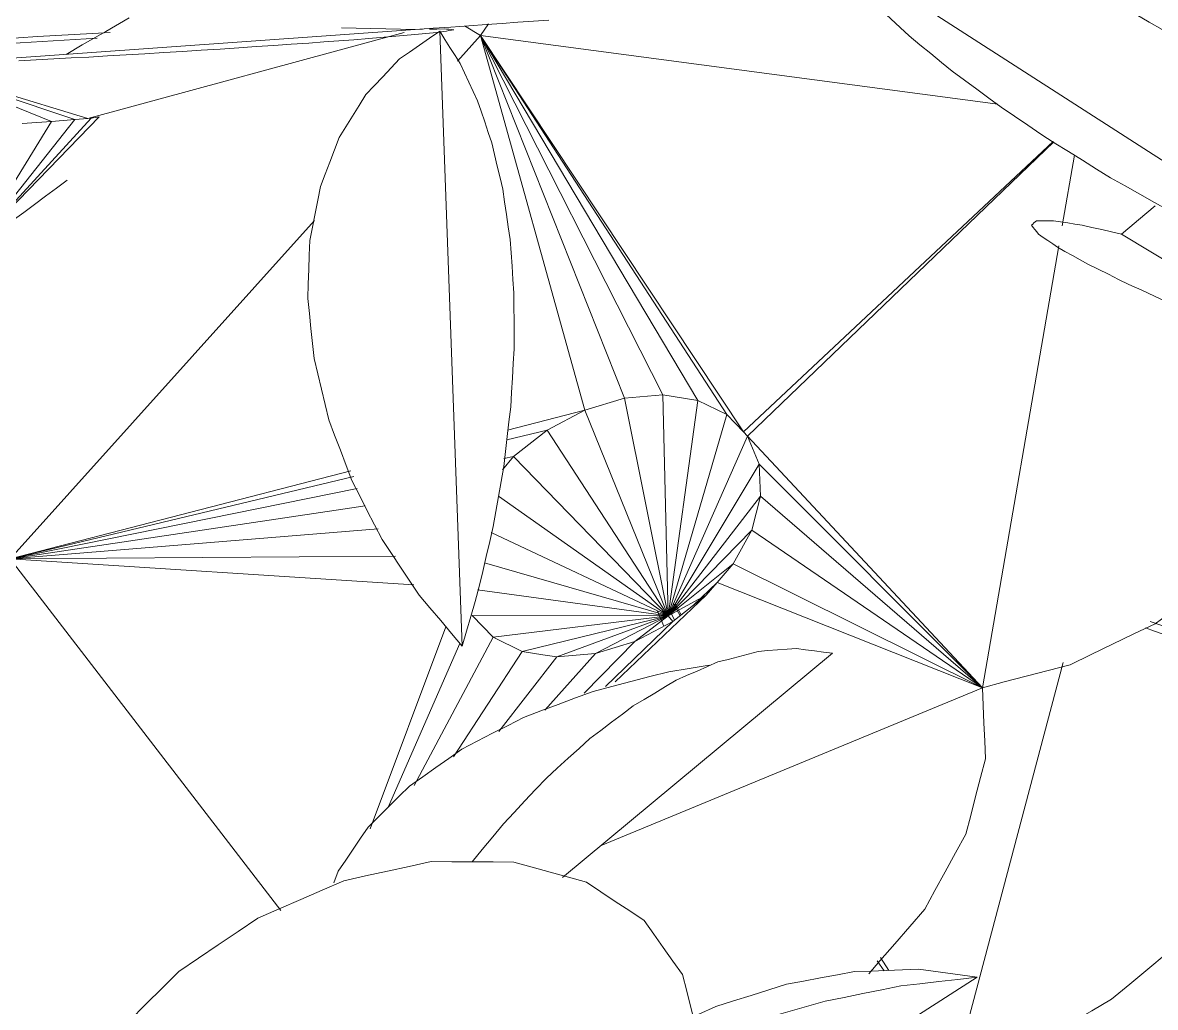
# Model space of a CAD drawing. Header units: metres. Extents: x 13.9 to 26.7, y -0.2 to 3.2.
# Drawn here: x 20.4447 to 20.5175, y 2.7615 to 2.8247 of the extents above; entities that cross this region are included whole.
import ezdxf

# ---------------------------------------------------------------- set-up
doc = ezdxf.new("R2010")
doc.units = ezdxf.units.M
doc.layers.add('Importações nas famílias', color=10, linetype='Continuous', lineweight=5)
doc.layers.add('Vegetação', color=7, linetype='Continuous', lineweight=5)

# ---------------------------------------------------------------- blocks, each defined once
blk = doc.blocks.new('Planta_pergolado_12200 - plantas pergolado_skp_Component_12-V1807-Corte 1')
at = {"layer": 'Importações nas famílias'}
blk.add_line((17.18641, 2.783182), (17.223054, 2.806752), dxfattribs=at)
at = {"layer": 'Importações nas famílias', "flags": 128}
for points in [[(17.21551, 2.806493), (17.216453, 2.806578), (17.217396, 2.806662), (17.218339, 2.806747), (17.219282, 2.806831)], [(17.219282, 2.806831), (17.220225, 2.806811), (17.221168, 2.806791), (17.222111, 2.806772), (17.223054, 2.806752)], [(17.223054, 2.806752), (17.222717, 2.806293), (17.222381, 2.805834), (17.222044, 2.805375), (17.221707, 2.804916)], [(17.21178, 2.805743), (17.212712, 2.80593), (17.213645, 2.806118), (17.214578, 2.806306), (17.21551, 2.806493)], [(17.208132, 2.804588), (17.209044, 2.804877), (17.209956, 2.805165), (17.210868, 2.805454), (17.21178, 2.805743)], [(17.204608, 2.803041), (17.205489, 2.803428), (17.20637, 2.803815), (17.207251, 2.804201), (17.208132, 2.804588)], [(17.221707, 2.804916), (17.22124, 2.804409), (17.220773, 2.803901), (17.220306, 2.803394), (17.219838, 2.802887)], [(17.201247, 2.80112), (17.202087, 2.8016), (17.202928, 2.802081), (17.203768, 2.802561), (17.204608, 2.803041)], [(17.219838, 2.802887), (17.219251, 2.802343), (17.218665, 2.8018), (17.218078, 2.801256), (17.217491, 2.800713)], [(17.198086, 2.798846), (17.198876, 2.799414), (17.199666, 2.799983), (17.200457, 2.800552), (17.201247, 2.80112)], [(17.217491, 2.800713), (17.216798, 2.800146), (17.216105, 2.799579), (17.215412, 2.799012), (17.21472, 2.798445)], [(17.195159, 2.796244), (17.195891, 2.796894), (17.196623, 2.797545), (17.197354, 2.798195), (17.198086, 2.798846)], [(17.21472, 2.798445), (17.213937, 2.797867), (17.213155, 2.79729), (17.212372, 2.796713), (17.21159, 2.796135)], [(17.192501, 2.793343), (17.193166, 2.794068), (17.19383, 2.794793), (17.194495, 2.795518), (17.195159, 2.796244)], [(17.21159, 2.796135), (17.210736, 2.795562), (17.209883, 2.794988), (17.209029, 2.794414), (17.208175, 2.79384)], [(17.208175, 2.79384), (17.20727, 2.793282), (17.206365, 2.792725), (17.20546, 2.792168), (17.204556, 2.791611)], [(17.19014, 2.790175), (17.19073, 2.790967), (17.19132, 2.791759), (17.191911, 2.792551), (17.192501, 2.793343)], [(17.204556, 2.791611), (17.203621, 2.791084), (17.202686, 2.790556), (17.201751, 2.790029), (17.200816, 2.789502)], [(17.188102, 2.786776), (17.188611, 2.787625), (17.189121, 2.788475), (17.18963, 2.789325), (17.19014, 2.790175)], [(17.200816, 2.789502), (17.199873, 2.789016), (17.19893, 2.788531), (17.197987, 2.788046), (17.197044, 2.787561)], [(17.197044, 2.787561), (17.196115, 2.78713), (17.195186, 2.786698), (17.194257, 2.786267), (17.193328, 2.785835)], [(17.18641, 2.783182), (17.186833, 2.784081), (17.187256, 2.784979), (17.187679, 2.785877), (17.188102, 2.786776)], [(17.193328, 2.785835), (17.192435, 2.785467), (17.191542, 2.7851), (17.190648, 2.784732), (17.189755, 2.784364)], [(17.189755, 2.784364), (17.188919, 2.784069), (17.188083, 2.783773), (17.187246, 2.783478), (17.18641, 2.783182)]]:
    blk.add_lwpolyline(points, dxfattribs=at)
blk = doc.blocks.new('Planta_pergolado_12200 - plantas pergolado_skp_Component_12-V3887-Corte 1')
at = {"layer": 'Importações nas famílias'}
blk.add_line((20.417213, 2.79191), (20.434769, 2.805), dxfattribs=at)
at = {"layer": 'Importações nas famílias', "flags": 128}
for points in [[(20.433751, 2.817036), (20.432885, 2.816661), (20.431909, 2.816239)], [(20.431909, 2.816239), (20.43101, 2.815671), (20.43011, 2.815103), (20.429211, 2.814535), (20.428312, 2.813967)], [(20.444816, 2.812534), (20.445514, 2.813051), (20.446212, 2.813569), (20.44691, 2.814087), (20.447608, 2.814605)], [(20.428312, 2.813967), (20.427511, 2.813267), (20.42671, 2.812568), (20.42591, 2.811868), (20.425109, 2.811169)], [(20.441877, 2.810351), (20.442612, 2.810897), (20.443346, 2.811442), (20.444081, 2.811988), (20.444816, 2.812534)], [(20.425109, 2.811169), (20.424425, 2.810354), (20.423742, 2.809539), (20.423058, 2.808724), (20.422374, 2.807909)], [(20.438826, 2.808081), (20.439589, 2.808648), (20.440352, 2.809216), (20.441114, 2.809783), (20.441877, 2.810351)], [(20.435696, 2.805748), (20.436478, 2.806331), (20.437261, 2.806914), (20.438043, 2.807498), (20.438826, 2.808081)], [(20.422374, 2.807909), (20.421824, 2.806998), (20.421274, 2.806087), (20.420723, 2.805175), (20.420173, 2.804264)], [(20.432521, 2.80338), (20.433315, 2.803972), (20.434108, 2.804564), (20.434902, 2.805156), (20.435696, 2.805748)], [(20.420173, 2.804264), (20.419769, 2.803278), (20.419364, 2.802292), (20.41896, 2.801306), (20.418556, 2.800321)], [(20.429337, 2.801001), (20.430133, 2.801595), (20.430929, 2.80219), (20.431725, 2.802785), (20.432521, 2.80338)], [(20.42618, 2.798639), (20.426969, 2.799229), (20.427758, 2.79982), (20.428548, 2.80041), (20.429337, 2.801001)], [(20.418556, 2.800321), (20.418307, 2.799283), (20.418059, 2.798245), (20.41781, 2.797208), (20.417561, 2.79617)], [(20.423084, 2.796319), (20.423858, 2.796899), (20.424632, 2.797479), (20.425406, 2.798059), (20.42618, 2.798639)], [(20.417561, 2.79617), (20.417474, 2.795105), (20.417387, 2.79404), (20.4173, 2.792975), (20.417213, 2.79191)], [(20.420084, 2.794068), (20.420834, 2.794631), (20.421584, 2.795193), (20.422334, 2.795756), (20.423084, 2.796319)], [(20.417213, 2.79191), (20.41793, 2.79245), (20.418648, 2.792989), (20.419366, 2.793528), (20.420084, 2.794068)]]:
    blk.add_lwpolyline(points, dxfattribs=at)
blk = doc.blocks.new('Planta_pergolado_12200 - plantas pergolado_skp_Component_12-V1811-Corte 1')
at = {"layer": 'Importações nas famílias'}
blk.add_line((17.246183, 2.761548), (17.247626, 2.801004), dxfattribs=at)
at = {"layer": 'Importações nas famílias', "flags": 128}
for points in [[(17.246312, 2.798941), (17.246641, 2.799457), (17.246969, 2.799973), (17.247298, 2.800488), (17.247626, 2.801004)], [(17.247626, 2.801004), (17.24827, 2.80056), (17.248914, 2.800116), (17.249558, 2.799672), (17.250202, 2.799228)], [(17.245192, 2.796546), (17.245472, 2.797145), (17.245752, 2.797743), (17.246032, 2.798342), (17.246312, 2.798941)], [(17.250202, 2.799228), (17.250744, 2.798656), (17.251285, 2.798084), (17.251827, 2.797511), (17.252369, 2.796939)], [(17.244278, 2.793845), (17.244506, 2.79452), (17.244735, 2.795195), (17.244963, 2.79587), (17.245192, 2.796546)], [(17.252369, 2.796939), (17.252795, 2.796251), (17.253222, 2.795563), (17.253649, 2.794876), (17.254076, 2.794188)], [(17.254076, 2.794188), (17.254377, 2.793401), (17.254679, 2.792615), (17.254981, 2.791828), (17.255283, 2.791041)], [(17.24358, 2.790867), (17.243754, 2.791612), (17.243929, 2.792356), (17.244103, 2.7931), (17.244278, 2.793845)], [(17.243106, 2.787647), (17.243225, 2.788452), (17.243343, 2.789257), (17.243461, 2.790062), (17.24358, 2.790867)], [(17.255283, 2.791041), (17.255453, 2.790174), (17.255622, 2.789306), (17.255792, 2.788439), (17.255962, 2.787572)], [(17.242862, 2.78422), (17.242923, 2.785077), (17.242984, 2.785934), (17.243045, 2.786791), (17.243106, 2.787647)], [(17.255962, 2.787572), (17.255996, 2.786644), (17.25603, 2.785717), (17.256063, 2.784789), (17.256097, 2.783862)], [(17.242849, 2.780624), (17.242852, 2.781523), (17.242855, 2.782422), (17.242859, 2.783321), (17.242862, 2.78422)], [(17.256097, 2.783862), (17.255994, 2.782896), (17.255891, 2.78193), (17.255788, 2.780964), (17.255685, 2.779998)], [(17.243069, 2.776899), (17.243014, 2.77783), (17.242959, 2.778762), (17.242904, 2.779693), (17.242849, 2.780624)], [(17.255685, 2.779998), (17.255448, 2.779016), (17.25521, 2.778034), (17.254973, 2.777052), (17.254735, 2.77607)], [(17.243519, 2.773086), (17.243406, 2.774039), (17.243294, 2.774993), (17.243181, 2.775946), (17.243069, 2.776899)], [(17.254735, 2.77607), (17.254369, 2.775095), (17.254003, 2.774121), (17.253637, 2.773146), (17.25327, 2.772172)], [(17.244193, 2.769228), (17.244024, 2.770193), (17.243856, 2.771157), (17.243687, 2.772122), (17.243519, 2.773086)], [(17.25327, 2.772172), (17.252784, 2.771227), (17.252297, 2.770282), (17.251811, 2.769338), (17.251325, 2.768393)], [(17.245084, 2.765368), (17.244861, 2.766333), (17.244638, 2.767298), (17.244416, 2.768263), (17.244193, 2.769228)], [(17.251325, 2.768393), (17.250729, 2.767501), (17.250134, 2.766609), (17.249539, 2.765716), (17.248943, 2.764824)], [(17.246183, 2.761548), (17.245908, 2.762503), (17.245634, 2.763458), (17.245359, 2.764413), (17.245084, 2.765368)], [(17.248943, 2.764824), (17.248253, 2.764005), (17.247563, 2.763186), (17.246873, 2.762367), (17.246183, 2.761548)]]:
    blk.add_lwpolyline(points, dxfattribs=at)
blk = doc.blocks.new('Planta_pergolado_12200 - plantas pergolado_skp_Component_17-V3889-Corte 1')
at = {"layer": 'Importações nas famílias'}
for p, q in [((20.437696, 2.821969), (20.469942, 2.824276)), ((20.469229, 2.824082), (20.448934, 2.818568)), ((20.469942, 2.824276), (20.465203, 2.824389)), ((20.469942, 2.824276), (20.470406, 2.824284)), ((20.42523, 2.822266), (20.44953, 2.823706)), ((20.446588, 2.818369), (20.437696, 2.821969)), ((20.448098, 2.818489), (20.437696, 2.821969)), ((20.448934, 2.818568), (20.437696, 2.821969)), ((20.44178, 2.810536), (20.449658, 2.818658)), ((20.44178, 2.810536), (20.449145, 2.818588)), ((20.44178, 2.810536), (20.448098, 2.818489)), ((20.44178, 2.810536), (20.446588, 2.818369)), ((20.446588, 2.818369), (20.44472, 2.818234)), ((20.448098, 2.818489), (20.446588, 2.818369)), ((20.448934, 2.818568), (20.448098, 2.818489)), ((20.449145, 2.818588), (20.448934, 2.818568)), ((20.449658, 2.818658), (20.449145, 2.818588))]:
    blk.add_line(p, q, dxfattribs=at)
at = {"layer": 'Importações nas famílias', "flags": 128}
for points in [[(20.478528, 2.824879), (20.477527, 2.824806), (20.476525, 2.824732), (20.475524, 2.824659), (20.474523, 2.824585)], [(20.445695, 2.823816), (20.446876, 2.823883), (20.448057, 2.82395), (20.449237, 2.824017), (20.450363, 2.824081)], [(20.471788, 2.824135), (20.471323, 2.824086), (20.470857, 2.824037), (20.470391, 2.823989), (20.469925, 2.82394)], [(20.474523, 2.824585), (20.473377, 2.824508), (20.472232, 2.82443), (20.471087, 2.824353), (20.469942, 2.824276)], [(20.47087, 2.824292), (20.471333, 2.8243), (20.471797, 2.824308)], [(20.472427, 2.82426), (20.472267, 2.824229), (20.472107, 2.824197), (20.471948, 2.824166), (20.471788, 2.824135)], [(20.471797, 2.824308), (20.471954, 2.824296), (20.472112, 2.824284), (20.472269, 2.824272), (20.472427, 2.82426)], [(20.440839, 2.823517), (20.442053, 2.823591), (20.443267, 2.823666), (20.444481, 2.823741), (20.445695, 2.823816)], [(20.463108, 2.823401), (20.461986, 2.823324), (20.460864, 2.823247), (20.459741, 2.82317), (20.458619, 2.823093)], [(20.466965, 2.82369), (20.466001, 2.823617), (20.465036, 2.823545), (20.464072, 2.823473), (20.463108, 2.823401)], [(20.469925, 2.82394), (20.469185, 2.823877), (20.468445, 2.823815), (20.467705, 2.823752), (20.466965, 2.82369)], [(20.453802, 2.822787), (20.452598, 2.822716), (20.451395, 2.822645), (20.450191, 2.822574), (20.448987, 2.822504)], [(20.458619, 2.823093), (20.457415, 2.823016), (20.456211, 2.82294), (20.455006, 2.822863), (20.453802, 2.822787)], [(20.448987, 2.822504), (20.447865, 2.822443), (20.446744, 2.822383), (20.445622, 2.822323), (20.444501, 2.822263)]]:
    blk.add_lwpolyline(points, dxfattribs=at)
blk = doc.blocks.new('Planta_pergolado_12200 - plantas pergolado_skp_Component_16-V3890-Corte 1')
at = {"extrusion": (0, 0, -1)}
for name, zscale in [('Planta_pergolado_12200 - plantas pergolado_skp_Component_12-V1807-Corte 1', -0.9999999999999996), ('Planta_pergolado_12200 - plantas pergolado_skp_Component_12-V1811-Corte 1', -0.9999999999999993)]:
    blk.add_blockref(name, (-37.719142, 0.023151), dxfattribs=dict(at, zscale=zscale))
for name in ['Planta_pergolado_12200 - plantas pergolado_skp_Component_17-V3889-Corte 1', 'Planta_pergolado_12200 - plantas pergolado_skp_Component_12-V3887-Corte 1']:
    blk.add_blockref(name, (0, 0))
blk = doc.blocks.new('Planta_pergolado_12200 - plantas pergolado_skp_-V3963-Corte 1')
blk.add_blockref('Planta_pergolado_12200 - plantas pergolado_skp_Component_16-V3890-Corte 1', (0, 0))
blk = doc.blocks.new('Planta_pergolado_12200 - plantas pergolado_skp_Component_12-V4040-Corte 1')
at = {"layer": 'Importações nas famílias'}
for p, q in [((20.532702, 2.7809), (20.517124, 2.786274)), ((20.542922, 2.777374), (20.534914, 2.780137))]:
    blk.add_line(p, q, dxfattribs=at)
at = {"layer": 'Importações nas famílias', "flags": 128}
for points in [[(20.526967, 2.791452), (20.526287, 2.791343), (20.525607, 2.791235), (20.524927, 2.791126), (20.524247, 2.791017)], [(20.529587, 2.791378), (20.528932, 2.791397), (20.528277, 2.791415), (20.527622, 2.791434), (20.526967, 2.791452)], [(20.53208, 2.790796), (20.531457, 2.790942), (20.530834, 2.791087), (20.530211, 2.791233), (20.529587, 2.791378)], [(20.524247, 2.791017), (20.523549, 2.790782), (20.522852, 2.790547)], [(20.534416, 2.789713), (20.533832, 2.789984), (20.533248, 2.790254), (20.532664, 2.790525), (20.53208, 2.790796)], [(20.53657, 2.788139), (20.536031, 2.788532), (20.535493, 2.788926), (20.534954, 2.789319), (20.534416, 2.789713)], [(20.538518, 2.786093), (20.538031, 2.786605), (20.537544, 2.787116), (20.537057, 2.787628), (20.53657, 2.788139)], [(20.516826, 2.785864), (20.517392, 2.785665), (20.517958, 2.785465)], [(20.517958, 2.785465), (20.518693, 2.785215), (20.519429, 2.784965), (20.520165, 2.784715), (20.520901, 2.784466)], [(20.520901, 2.784466), (20.521789, 2.784171), (20.522677, 2.783876), (20.523565, 2.783581), (20.524453, 2.783286)], [(20.524453, 2.783286), (20.525473, 2.782953), (20.526493, 2.78262), (20.527513, 2.782287), (20.528532, 2.781955)], [(20.528532, 2.781955), (20.52966, 2.781591), (20.530787, 2.781228), (20.531915, 2.780865)], [(20.542922, 2.777374), (20.542619, 2.778201), (20.542317, 2.779027), (20.542014, 2.779854), (20.541746, 2.780586)], [(20.534314, 2.780097), (20.535459, 2.779733), (20.536668, 2.779348), (20.537876, 2.778963)], [(20.537876, 2.778963), (20.539138, 2.778566), (20.540399, 2.778169), (20.541661, 2.777771), (20.542922, 2.777374)]]:
    blk.add_lwpolyline(points, dxfattribs=at)
blk = doc.blocks.new('Planta_pergolado_12200 - plantas pergolado_skp_Component_17-V4041-Corte 1')
at = {"layer": 'Importações nas famílias'}
for p, q in [((20.485906, 2.785977), (20.485505, 2.786953)), ((20.486591, 2.786369), (20.486236, 2.787092)), ((20.486945, 2.786649), (20.486509, 2.787457)), ((20.487016, 2.786705), (20.486632, 2.787402)), ((20.511534, 2.783649), (20.504552, 2.757279)), ((20.500038, 2.763858), (20.499588, 2.764514)), ((20.500351, 2.76388), (20.499812, 2.764728))]:
    blk.add_line(p, q, dxfattribs=at)
at = {"layer": 'Importações nas famílias', "flags": 128}
for points in [[(20.514639, 2.762038), (20.51581, 2.763007), (20.516981, 2.763977), (20.518152, 2.764946), (20.519322, 2.765916)], [(20.509602, 2.759092), (20.510861, 2.759828), (20.51212, 2.760565), (20.51338, 2.761301), (20.514639, 2.762038)]]:
    blk.add_lwpolyline(points, dxfattribs=at)
blk = doc.blocks.new('Planta_pergolado_12200 - plantas pergolado_skp_Component_16-V4042-Corte 1')
for name in ['Planta_pergolado_12200 - plantas pergolado_skp_Component_17-V4041-Corte 1', 'Planta_pergolado_12200 - plantas pergolado_skp_Component_12-V4040-Corte 1']:
    blk.add_blockref(name, (0, 0))
blk = doc.blocks.new('Planta_pergolado_12200 - plantas pergolado_skp_-V4050-Corte 1')
blk.add_blockref('Planta_pergolado_12200 - plantas pergolado_skp_Component_16-V4042-Corte 1', (0, 0))
blk = doc.blocks.new('Planta_pergolado_12200 - plantas pergolado_skp_-V4051-Corte 1')
blk.add_blockref('Planta_pergolado_12200 - plantas pergolado_skp_-V4050-Corte 1', (0, 0))
blk = doc.blocks.new('Planta_pergolado_12200 - plantas pergolado_skp_-V4052-Corte 1')
for name in ['Planta_pergolado_12200 - plantas pergolado_skp_-V3963-Corte 1', 'Planta_pergolado_12200 - plantas pergolado_skp_-V4051-Corte 1']:
    blk.add_blockref(name, (0, 0))
blk = doc.blocks.new('Planta_pergolado_12200 - plantas pergolado_skp_Component_17-V4389-Corte 1')
at = {"layer": 'Importações nas famílias', "flags": 128}
for points in [[(20.470964, 2.770875), (20.469561, 2.770567), (20.468159, 2.77026), (20.466756, 2.769952), (20.465353, 2.769645)], [(20.476282, 2.770843), (20.474952, 2.770851), (20.473623, 2.770859), (20.472293, 2.770867), (20.470964, 2.770875)], [(20.480945, 2.769552), (20.479779, 2.769875), (20.478613, 2.770198), (20.477448, 2.770521), (20.476282, 2.770843)], [(20.465353, 2.769645), (20.463973, 2.769043), (20.462593, 2.768441), (20.461213, 2.767839), (20.459833, 2.767237)], [(20.484636, 2.76709), (20.483713, 2.767705), (20.48279, 2.768321), (20.481868, 2.768937), (20.480945, 2.769552)], [(20.459833, 2.767237), (20.45857, 2.766381), (20.457306, 2.765526), (20.456043, 2.76467), (20.454779, 2.763815)], [(20.487102, 2.763623), (20.486486, 2.76449), (20.485869, 2.765356), (20.485252, 2.766223), (20.484636, 2.76709)], [(20.454779, 2.763815), (20.453718, 2.762764), (20.452657, 2.761714), (20.451596, 2.760663), (20.450536, 2.759612)], [(20.488177, 2.759389), (20.487908, 2.760448), (20.48764, 2.761506), (20.487371, 2.762565), (20.487102, 2.763623)]]:
    blk.add_lwpolyline(points, dxfattribs=at)
blk = doc.blocks.new('Planta_pergolado_12200 - plantas pergolado_skp_Component_16-V4390-Corte 1')
blk.add_blockref('Planta_pergolado_12200 - plantas pergolado_skp_Component_17-V4389-Corte 1', (0, 0))
blk = doc.blocks.new('Planta_pergolado_12200 - plantas pergolado_skp_Component_12-V2582-Corte 1')
at = {"layer": 'Importações nas famílias'}
for p, q in [((17.407146, 2.778061), (17.389813, 2.792459)), ((17.421549, 2.778468), (17.421831, 2.777724))]:
    blk.add_line(p, q, dxfattribs=at)
at = {"layer": 'Importações nas famílias', "flags": 128}
for points in [[(17.392123, 2.792769), (17.391545, 2.792692), (17.390968, 2.792614), (17.390391, 2.792537), (17.389813, 2.792459)], [(17.394585, 2.792583), (17.393969, 2.792629), (17.393354, 2.792676), (17.392738, 2.792723), (17.392123, 2.792769)], [(17.397172, 2.791901), (17.396525, 2.792071), (17.395878, 2.792242), (17.395231, 2.792412), (17.394585, 2.792583)], [(17.399855, 2.790731), (17.399184, 2.791024), (17.398513, 2.791316), (17.397842, 2.791608), (17.397172, 2.791901)], [(17.397735, 2.791687), (17.399027, 2.791482), (17.400319, 2.791276)], [(17.400319, 2.791276), (17.401537, 2.790961), (17.402756, 2.790646), (17.403974, 2.790331), (17.405193, 2.790016)], [(17.402605, 2.789087), (17.401918, 2.789498), (17.40123, 2.789909), (17.400543, 2.79032), (17.399855, 2.790731)], [(17.405193, 2.790016), (17.406309, 2.789598), (17.407426, 2.78918), (17.408542, 2.788763), (17.409659, 2.788345)], [(17.405392, 2.786987), (17.404695, 2.787512), (17.403998, 2.788037), (17.403302, 2.788562), (17.402605, 2.789087)], [(17.409659, 2.788345), (17.410648, 2.787835), (17.411636, 2.787324), (17.412625, 2.786814), (17.413614, 2.786303)], [(17.408183, 2.784454), (17.407485, 2.785087), (17.406787, 2.78572), (17.40609, 2.786354), (17.405392, 2.786987)], [(17.413614, 2.786303), (17.414451, 2.785712), (17.415288, 2.785121), (17.416126, 2.78453), (17.416963, 2.783939)], [(17.410949, 2.781516), (17.410257, 2.78225), (17.409566, 2.782985), (17.408875, 2.783719), (17.408183, 2.784454)], [(17.416963, 2.783939), (17.41763, 2.783281), (17.418296, 2.782622), (17.418963, 2.781964), (17.419629, 2.781306)], [(17.412944, 2.779078), (17.412303, 2.779861), (17.411626, 2.780688), (17.410949, 2.781516)], [(17.419629, 2.781306), (17.420109, 2.780597), (17.420589, 2.779887), (17.421069, 2.779178), (17.421549, 2.778468)]]:
    blk.add_lwpolyline(points, dxfattribs=at)
blk = doc.blocks.new('Planta_pergolado_12200 - plantas pergolado_skp_Component_12-V2583-Corte 1')
at = {"layer": 'Importações nas famílias'}
for p, q in [((17.394032, 2.763023), (17.380542, 2.771673)), ((17.397302, 2.769786), (17.398446, 2.769275)), ((17.400202, 2.759065), (17.395289, 2.762216))]:
    blk.add_line(p, q, dxfattribs=at)
at = {"layer": 'Importações nas famílias', "flags": 128}
for points in [[(17.380542, 2.771673), (17.381482, 2.7718), (17.382421, 2.771927), (17.38336, 2.772054), (17.384299, 2.772181)], [(17.385429, 2.771111), (17.384208, 2.771251), (17.382986, 2.771392), (17.381764, 2.771532), (17.380542, 2.771673)], [(17.384299, 2.772181), (17.385327, 2.772143), (17.386354, 2.772106), (17.387382, 2.772068), (17.38841, 2.772031)], [(17.38841, 2.772031), (17.389502, 2.77183), (17.390594, 2.771628), (17.391686, 2.771427), (17.392778, 2.771226)], [(17.390294, 2.770135), (17.389078, 2.770379), (17.387862, 2.770623), (17.386646, 2.770867), (17.385429, 2.771111)], [(17.392778, 2.771226), (17.393909, 2.770866), (17.39504, 2.770506), (17.396171, 2.770146), (17.397302, 2.769786)], [(17.395084, 2.768756), (17.393887, 2.769101), (17.392689, 2.769445), (17.391492, 2.76979), (17.390294, 2.770135)], [(17.398579, 2.767432), (17.397414, 2.767873), (17.396249, 2.768315), (17.395084, 2.768756)]]:
    blk.add_lwpolyline(points, dxfattribs=at)
blk = doc.blocks.new('Planta_pergolado_12200 - plantas pergolado_skp_Component_12-V2584-Corte 1')
at = {"layer": 'Importações nas famílias'}
blk.add_line((17.354775, 2.809339), (17.371269, 2.819362), dxfattribs=at)
at = {"layer": 'Importações nas famílias', "flags": 128}
for points in [[(17.369102, 2.821174), (17.369644, 2.820721), (17.370186, 2.820268), (17.370727, 2.819815), (17.371269, 2.819362)], [(17.371269, 2.819362), (17.371902, 2.819504), (17.372535, 2.819646), (17.373168, 2.819788), (17.373801, 2.819931)], [(17.373801, 2.819931), (17.374259, 2.820003), (17.374718, 2.820075), (17.375176, 2.820147), (17.375634, 2.820218)], [(17.375634, 2.820218), (17.375907, 2.820218), (17.37618, 2.820218), (17.376453, 2.820218), (17.376726, 2.820218)], [(17.37705, 2.81993), (17.376937, 2.819787), (17.376824, 2.819645), (17.376711, 2.819502), (17.376599, 2.81936)], [(17.376726, 2.820218), (17.376807, 2.820146), (17.376888, 2.820074), (17.376969, 2.820002), (17.37705, 2.81993)], [(17.376599, 2.81936), (17.376295, 2.81915), (17.375991, 2.818941), (17.375687, 2.818731), (17.375384, 2.818522)], [(17.375384, 2.818522), (17.374896, 2.81825), (17.374408, 2.817979), (17.37392, 2.817707), (17.373432, 2.817436)], [(17.373432, 2.817436), (17.372772, 2.817109), (17.372112, 2.816781), (17.371452, 2.816454), (17.370791, 2.816127)], [(17.370791, 2.816127), (17.369974, 2.815752), (17.369157, 2.815376), (17.368339, 2.815001), (17.367522, 2.814626)], [(17.355067, 2.812646), (17.355199, 2.813378), (17.35533, 2.814111), (17.355462, 2.814843)], [(17.367522, 2.814626), (17.366567, 2.814211), (17.365612, 2.813797), (17.364656, 2.813382), (17.363701, 2.812968)], [(17.354775, 2.809339), (17.354848, 2.810166), (17.354921, 2.810993), (17.354994, 2.811819), (17.355067, 2.812646)], [(17.363701, 2.812968), (17.362631, 2.812524), (17.36156, 2.81208), (17.360489, 2.811636), (17.359419, 2.811192)], [(17.359419, 2.811192), (17.358258, 2.810729), (17.357097, 2.810265), (17.355936, 2.809802), (17.354775, 2.809339)]]:
    blk.add_lwpolyline(points, dxfattribs=at)
blk = doc.blocks.new('Planta_pergolado_12200 - plantas pergolado_skp_Component_17-V4402-Corte 1')
at = {"layer": 'Importações nas famílias'}
for p, q in [((20.474145, 2.823881), (20.473112, 2.824503)), ((20.474646, 2.824629), (20.474145, 2.823881)), ((20.474145, 2.823881), (20.472661, 2.82223)), ((20.480837, 2.799838), (20.474145, 2.823881)), ((20.474145, 2.823881), (20.507353, 2.81948)), ((20.483371, 2.800612), (20.474145, 2.823881)), ((20.485843, 2.800827), (20.474145, 2.823881)), ((20.488082, 2.80047), (20.474145, 2.823881)), ((20.489937, 2.799563), (20.474145, 2.823881)), ((20.491011, 2.79845), (20.474145, 2.823881)), ((20.510905, 2.81708), (20.491011, 2.79845)), ((20.491282, 2.79817), (20.510933, 2.817062)), ((20.512266, 2.816204), (20.511483, 2.811676)), ((20.463469, 2.812006), (20.443954, 2.790303)), ((20.511262, 2.810399), (20.506353, 2.782034)), ((20.485843, 2.800827), (20.483371, 2.800612)), ((20.486173, 2.786638), (20.485843, 2.800827)), ((20.488082, 2.80047), (20.485843, 2.800827)), ((20.483371, 2.800612), (20.480837, 2.799838)), ((20.486173, 2.786638), (20.483371, 2.800612)), ((20.486173, 2.786638), (20.488082, 2.80047)), ((20.489937, 2.799563), (20.488082, 2.80047)), ((20.475873, 2.798555), (20.480837, 2.799838)), ((20.478412, 2.798559), (20.480837, 2.799838)), ((20.486173, 2.786638), (20.480837, 2.799838)), ((20.486173, 2.786638), (20.489937, 2.799563)), ((20.491011, 2.79845), (20.489937, 2.799563)), ((20.478412, 2.798559), (20.475818, 2.797937)), ((20.476261, 2.796861), (20.478412, 2.798559)), ((20.486173, 2.786638), (20.478412, 2.798559)), ((20.486173, 2.786638), (20.491282, 2.79817)), ((20.491282, 2.79817), (20.491011, 2.79845)), ((20.492024, 2.796385), (20.491282, 2.79817)), ((20.506353, 2.782034), (20.491282, 2.79817)), ((20.475538, 2.796024), (20.476261, 2.796861)), ((20.476261, 2.796861), (20.475642, 2.796735)), ((20.486173, 2.786638), (20.476261, 2.796861)), ((20.486173, 2.786638), (20.492024, 2.796385)), ((20.492113, 2.794329), (20.492024, 2.796385)), ((20.506353, 2.782034), (20.492024, 2.796385)), ((20.443954, 2.790303), (20.465817, 2.795955)), ((20.466007, 2.795587), (20.443954, 2.790303)), ((20.466227, 2.794824), (20.443954, 2.790303)), ((20.486173, 2.786638), (20.475287, 2.794327)), ((20.486173, 2.786638), (20.492113, 2.794329)), ((20.491543, 2.792143), (20.492113, 2.794329)), ((20.492113, 2.794329), (20.506353, 2.782034)), ((20.443954, 2.790303), (20.466728, 2.793697)), ((20.443954, 2.790303), (20.467558, 2.792222)), ((20.486173, 2.786638), (20.491543, 2.792143)), ((20.490353, 2.789976), (20.491543, 2.792143)), ((20.491543, 2.792143), (20.506353, 2.782034)), ((20.486173, 2.786638), (20.474818, 2.791996)), ((20.468689, 2.790478), (20.443954, 2.790303)), ((20.461321, 2.767739), (20.443954, 2.790303)), ((20.469846, 2.788644), (20.443954, 2.790303)), ((20.474397, 2.790038), (20.486173, 2.786638)), ((20.486173, 2.786638), (20.490353, 2.789976)), ((20.489317, 2.788777), (20.490353, 2.789976)), ((20.490353, 2.789976), (20.506353, 2.782034)), ((20.487786, 2.787313), (20.489317, 2.788777)), ((20.488624, 2.787975), (20.489317, 2.788777)), ((20.489317, 2.788777), (20.506353, 2.782034)), ((20.486173, 2.786638), (20.473948, 2.788303)), ((20.482772, 2.782414), (20.488624, 2.787975)), ((20.488624, 2.787975), (20.486173, 2.786638)), ((20.486474, 2.786277), (20.488624, 2.787975)), ((20.486173, 2.786638), (20.473604, 2.786666)), ((20.473604, 2.786666), (20.474948, 2.785272)), ((20.486173, 2.786638), (20.474948, 2.785272)), ((20.476803, 2.784366), (20.486173, 2.786638)), ((20.486173, 2.786638), (20.479043, 2.784008)), ((20.481514, 2.784224), (20.486173, 2.786638)), ((20.482157, 2.782108), (20.486474, 2.786277)), ((20.484049, 2.784998), (20.486173, 2.786638)), ((20.484049, 2.784998), (20.486474, 2.786277)), ((20.486173, 2.786638), (20.486474, 2.786277)), ((20.471918, 2.785934), (20.467062, 2.772982)), ((20.468228, 2.774404), (20.472816, 2.784869)), ((20.469883, 2.775757), (20.474948, 2.785272)), ((20.474948, 2.785272), (20.476803, 2.784366)), ((20.480795, 2.781685), (20.484049, 2.784998)), ((20.481514, 2.784224), (20.484049, 2.784998)), ((20.472402, 2.77759), (20.476803, 2.784366)), ((20.47532, 2.779211), (20.479043, 2.784008)), ((20.476803, 2.784366), (20.478146, 2.784151)), ((20.478146, 2.784151), (20.479043, 2.784008)), ((20.478265, 2.780583), (20.481514, 2.784224)), ((20.479043, 2.784008), (20.481514, 2.784224)), ((20.481886, 2.771904), (20.506353, 2.782034))]:
    blk.add_line(p, q, dxfattribs=at)
at = {"layer": 'Importações nas famílias', "flags": 128}
for points in [[(20.45158, 2.825021), (20.450077, 2.824149), (20.448574, 2.823277), (20.447532, 2.822673)], [(20.517432, 2.786136), (20.518662, 2.787035), (20.519892, 2.787935), (20.521121, 2.788835), (20.522351, 2.789734)], [(20.511976, 2.783509), (20.51334, 2.784166), (20.514704, 2.784822), (20.516068, 2.785479), (20.517432, 2.786136)], [(20.506353, 2.782034), (20.507759, 2.782403), (20.509164, 2.782772), (20.51057, 2.783141), (20.511976, 2.783509)], [(20.506551, 2.777476), (20.506501, 2.778615), (20.506452, 2.779755), (20.506402, 2.780895), (20.506353, 2.782034)], [(20.505287, 2.772628), (20.505603, 2.77384), (20.505919, 2.775052), (20.506235, 2.776264), (20.506551, 2.777476)], [(20.502648, 2.767822), (20.503308, 2.769024), (20.503968, 2.770225), (20.504627, 2.771427), (20.505287, 2.772628)], [(20.499068, 2.763679), (20.499772, 2.764495), (20.500731, 2.765604), (20.50169, 2.766713), (20.502648, 2.767822)]]:
    blk.add_lwpolyline(points, dxfattribs=at)
blk = doc.blocks.new('Planta_pergolado_12200 - plantas pergolado_skp_Component_16-V4403-Corte 1')
blk.add_blockref('Planta_pergolado_12200 - plantas pergolado_skp_Component_17-V4402-Corte 1', (0, 0))
at = {"extrusion": (0, 0, -1)}
for name, zscale in [('Planta_pergolado_12200 - plantas pergolado_skp_Component_12-V2584-Corte 1', -0.9999999999999989), ('Planta_pergolado_12200 - plantas pergolado_skp_Component_12-V2582-Corte 1', -0.9999999999999996), ('Planta_pergolado_12200 - plantas pergolado_skp_Component_12-V2583-Corte 1', -0.9999999999999993)]:
    blk.add_blockref(name, (-37.88655, -0.008219), dxfattribs=dict(at, zscale=zscale))
blk = doc.blocks.new('Planta_pergolado_12200 - plantas pergolado_skp_-V4404-Corte 1')
for name in ['Planta_pergolado_12200 - plantas pergolado_skp_Component_16-V4403-Corte 1', 'Planta_pergolado_12200 - plantas pergolado_skp_Component_16-V4390-Corte 1']:
    blk.add_blockref(name, (0, 0))
blk = doc.blocks.new('Planta_pergolado_12200 - plantas pergolado_skp_-V4405-Corte 1')
blk.add_blockref('Planta_pergolado_12200 - plantas pergolado_skp_-V4404-Corte 1', (0, 0))
blk = doc.blocks.new('Planta_pergolado_12200 - plantas pergolado_skp_-V4406-Corte 1')
blk.add_blockref('Planta_pergolado_12200 - plantas pergolado_skp_-V4405-Corte 1', (0, 0))
blk = doc.blocks.new('Planta_pergolado_12200 - Planta_pergolado_12200-3075656-Corte 1')
for name in ['Planta_pergolado_12200 - plantas pergolado_skp_-V4052-Corte 1', 'Planta_pergolado_12200 - plantas pergolado_skp_-V4406-Corte 1']:
    blk.add_blockref(name, (0, 0))

msp = doc.modelspace()

# ---------------------------------------------------------------- block references
at = {"layer": 'Vegetação', "color": 10}
msp.add_blockref('Planta_pergolado_12200 - Planta_pergolado_12200-3075656-Corte 1', (0, 0), dxfattribs=at)

doc.saveas('drawing.dxf')
